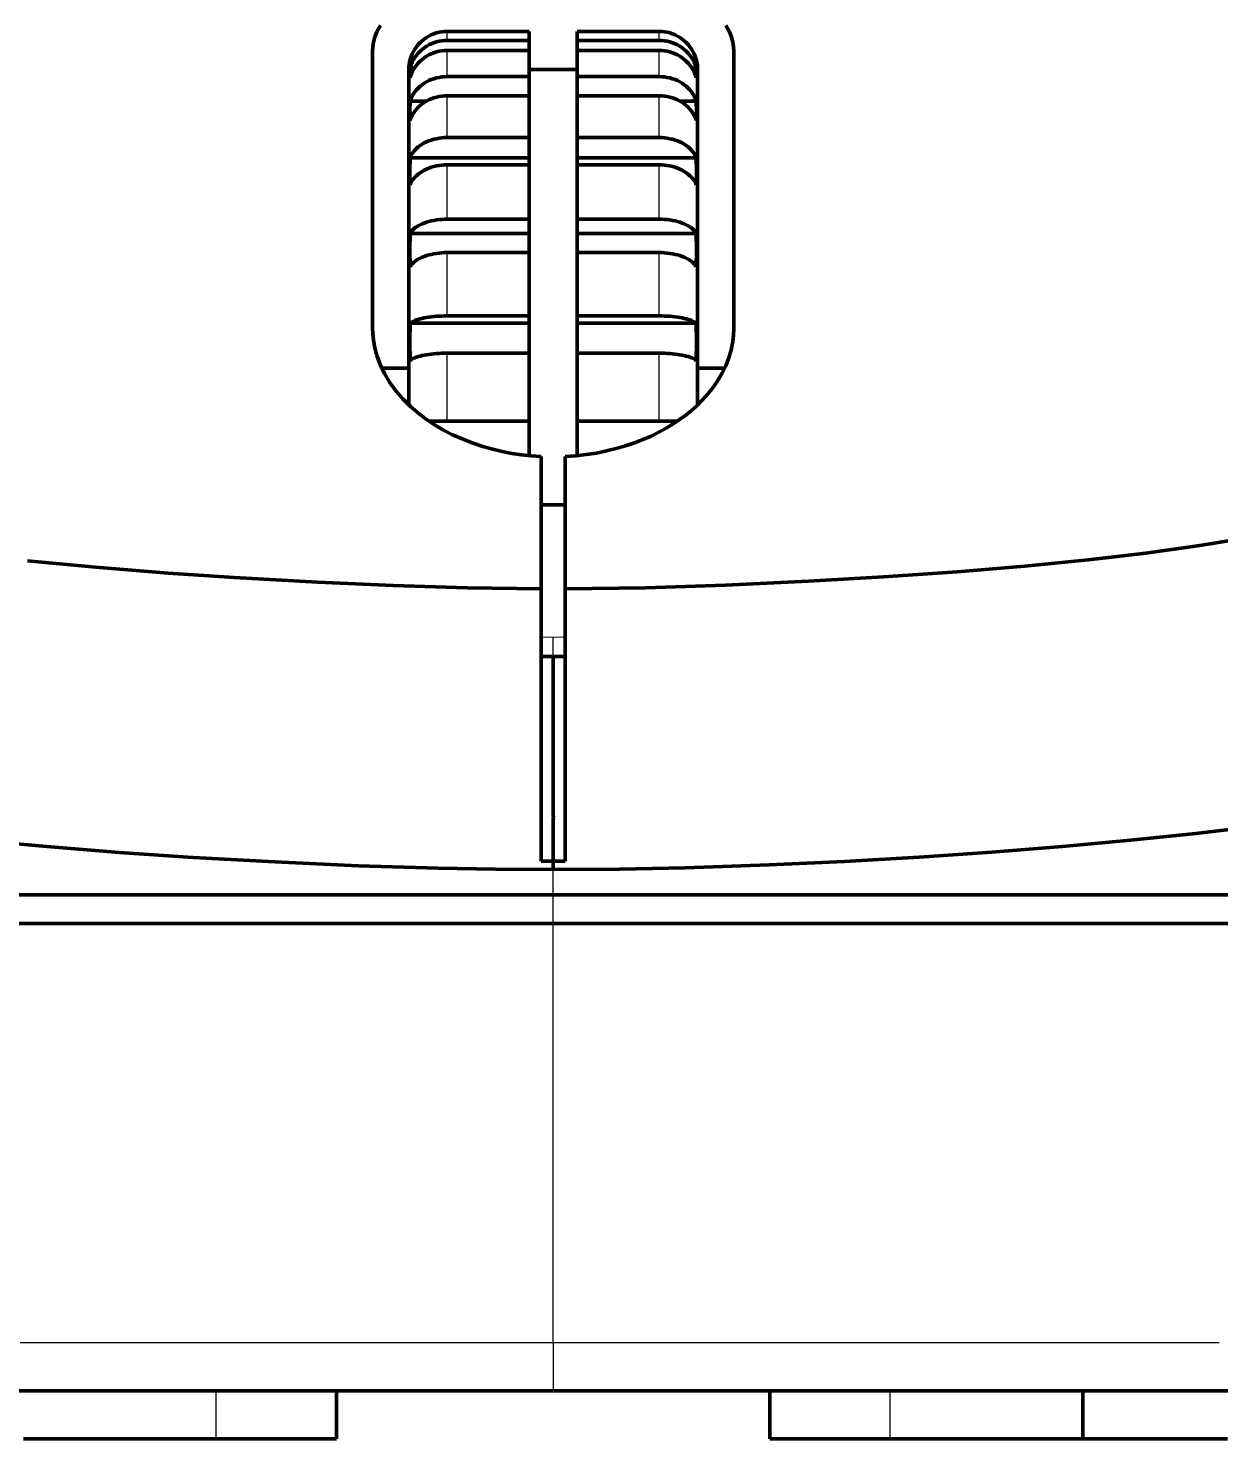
# Model space of a CAD drawing. Header units: millimetres. Extents: x -83 to 206, y -38 to 180.
# Drawn here: x 129.1 to 153.82, y -12.34 to 17.29 of the extents above; entities that cross this region are included whole.
import ezdxf

# ---------------------------------------------------------------- set-up
doc = ezdxf.new("R2010")
doc.units = ezdxf.units.MM
for name, color, linetype, lineweight in [('DIMENSIONS', 1, 'Continuous', 18), ('TANGENT', 8, 'Continuous', 18), ('VISIBLE', 7, 'Continuous', 50)]:
    doc.layers.add(name, color=color, linetype=linetype, lineweight=lineweight)
doc.styles.add('OpenSansCondensed-Light', font='OpenSansCondensed-Light.ttf')
doc.dimstyles.new('EZDXF', dxfattribs={"dimtxt": 3, "dimasz": 2.5, "dimexe": 0.375, "dimexo": 0.125, "dimgap": 0.1, "dimtad": 1, "dimdec": 1, "dimzin": 12, "dimdsep": 46, "dimtxsty": 'OpenSansCondensed-Light', "dimblk": 'ARCHTICK', "dimcen": 2.5, "dimazin": 3, "dimtfac": 0.5, "dimtmove": 2, "dimatfit": 3})

# ---------------------------------------------------------------- blocks, each defined once
blk = doc.blocks.new('_ARCHTICK')
at = {"color": 0, "linetype": 'BYBLOCK', "const_width": 0.15}
blk.add_lwpolyline([(-0.5, -0.5), (0.5, 0.5)], dxfattribs=at)

msp = doc.modelspace()

# ---------------------------------------------------------------- linework, layer by layer
at = {"layer": 'TANGENT'}
for points in [[(137.8, 17.189), (137.8, 17.225)], [(137.8, 17.127), (137.8, 17.189)], [(142.2, 17.189), (142.2, 17.225)], [(142.2, 17.127), (142.2, 17.189)], [(137.8, 17.039), (137.8, 17.127)], [(142.2, 17.039), (142.2, 17.127)], [(137.8, 16.675), (137.8, 16.832)], [(137.8, 16.493), (137.8, 16.675)], [(142.2, 16.675), (142.2, 16.832)], [(142.2, 16.493), (142.2, 16.675)], [(137.8, 16.287), (137.8, 16.493)], [(142.2, 16.287), (142.2, 16.493)], [(137.8, 15.62), (137.8, 15.887)], [(142.2, 15.62), (142.2, 15.887)], [(137.8, 15.331), (137.8, 15.62)], [(142.2, 15.331), (142.2, 15.62)], [(137.8, 15.021), (137.8, 15.331)], [(142.2, 15.021), (142.2, 15.331)], [(137.8, 14.095), (137.8, 14.455)], [(142.2, 14.095), (142.2, 14.455)], [(137.8, 13.718), (137.8, 14.095)], [(142.2, 13.718), (142.2, 14.095)], [(137.8, 13.326), (137.8, 13.718)], [(142.2, 13.326), (142.2, 13.718)], [(137.8, 12.205), (137.8, 12.633)], [(142.2, 12.205), (142.2, 12.633)], [(137.8, 11.767), (137.8, 12.205)], [(142.2, 11.767), (142.2, 12.205)], [(137.8, 11.318), (137.8, 11.767)], [(142.2, 11.318), (142.2, 11.767)], [(137.8, 10.079), (137.8, 10.546)], [(142.2, 10.079), (142.2, 10.546)], [(137.8, 9.608), (137.8, 10.079)], [(142.2, 9.608), (142.2, 10.079)], [(137.8, 9.134), (137.8, 9.608)], [(142.2, 9.134), (142.2, 9.608)], [(139.75, 4.652), (139.998, 4.651)], [(139.998, 4.651), (140.25, 4.652)], [(139.998, 4.545), (139.998, 4.651)], [(139.998, 4.434), (139.998, 4.545)], [(139.998, 4.247), (139.998, 4.434)], [(140, -0.7), (140, -0.177)], [(140, -1.3), (140, -0.7)], [(140, -10), (140, -1.3)], [(128.932, -10), (130.522, -10)], [(130.522, -10), (132.18, -10)], [(132.18, -10), (133.893, -10)], [(133.893, -10), (135.652, -10)], [(135.652, -10), (137.444, -10)], [(137.444, -10), (138.721, -10)], [(138.721, -10), (140, -10)], [(140, -10), (140, -10.072)], [(140, -10), (141.655, -10)], [(140, -10.072), (140, -10.145)], [(141.655, -10), (143.307, -10)], [(143.307, -10), (144.922, -10)], [(144.922, -10), (146.517, -10)], [(146.517, -10), (148.081, -10)], [(148.081, -10), (149.603, -10)], [(149.603, -10), (151.075, -10)], [(151.075, -10), (152.486, -10)], [(152.486, -10), (153.828, -10)], [(140, -10.145), (140, -10.212)], [(140, -10.212), (140, -10.272)], [(140, -10.272), (140, -10.333)], [(140, -10.333), (140, -10.392)], [(140, -10.392), (140, -10.451)], [(140, -10.451), (140, -10.509)], [(140, -10.509), (140, -10.565)], [(140, -10.565), (140, -10.619)], [(140, -10.619), (140, -10.67)], [(140, -10.67), (140, -10.718)], [(140, -10.718), (140, -10.763)], [(140, -10.763), (140, -10.805)], [(140, -10.805), (140, -10.842)], [(140, -10.842), (140, -10.876)], [(140, -10.876), (140, -10.906)], [(140, -10.906), (140, -10.931)], [(140, -10.931), (140, -10.953)], [(140, -10.953), (140, -10.97)], [(133, -12), (133, -11)], [(140, -10.97), (140, -10.983)], [(140, -10.983), (140, -10.992)], [(140, -10.992), (140, -10.998)], [(140, -10.998), (140, -10.999)], [(140, -10.999), (140, -11)], [(147, -12), (147, -11)]]:
    msp.add_lwpolyline(points, dxfattribs=at)
at = {"layer": 'VISIBLE'}
for points in [[(136.29, 17.092), (136.34, 17.22)], [(136.34, 17.22), (136.411, 17.346)], [(137.576, 17.193), (137.522, 17.175)], [(137.631, 17.207), (137.576, 17.193)], [(137.687, 17.217), (137.631, 17.207)], [(137.743, 17.223), (137.687, 17.217)], [(137.8, 17.225), (137.743, 17.223)], [(137.8, 17.225), (139.5, 17.225)], [(139.5, 17.225), (139.5, 17.189)], [(139.5, 17.189), (139.5, 17.039)], [(139.5, 17.189), (139.5, 17.127)], [(140.5, 17.225), (142.2, 17.225)], [(140.5, 17.225), (140.5, 17.189)], [(140.5, 17.189), (140.5, 17.039)], [(140.5, 17.189), (140.5, 17.127)], [(142.2, 17.225), (142.257, 17.223)], [(142.257, 17.223), (142.313, 17.217)], [(142.313, 17.217), (142.369, 17.207)], [(142.369, 17.207), (142.424, 17.193)], [(142.424, 17.193), (142.478, 17.175)], [(143.66, 17.22), (143.588, 17.346)], [(143.71, 17.092), (143.66, 17.22)], [(136.25, 16.831), (136.26, 16.962)], [(136.26, 16.962), (136.29, 17.092)], [(137.161, 16.906), (137.129, 16.86)], [(137.197, 16.951), (137.161, 16.906)], [(137.236, 16.992), (137.197, 16.951)], [(137.278, 17.031), (137.236, 16.992)], [(137.322, 17.066), (137.278, 17.031)], [(137.369, 17.099), (137.322, 17.066)], [(137.369, 16.917), (137.322, 16.886)], [(137.418, 17.128), (137.369, 17.099)], [(137.418, 16.945), (137.369, 16.917)], [(137.469, 17.153), (137.418, 17.128)], [(137.469, 16.97), (137.418, 16.945)], [(137.522, 17.175), (137.469, 17.153)], [(137.522, 16.991), (137.469, 16.97)], [(137.576, 17.008), (137.522, 16.991)], [(137.631, 17.022), (137.576, 17.008)], [(137.687, 17.031), (137.631, 17.022)], [(137.743, 17.037), (137.687, 17.031)], [(137.8, 17.039), (137.743, 17.037)], [(137.8, 17.039), (139.5, 17.039)], [(139.5, 17.127), (139.5, 17.039)], [(139.5, 17.039), (139.5, 16.493)], [(140.5, 17.127), (140.5, 17.039)], [(140.5, 17.039), (142.2, 17.039)], [(140.5, 17.039), (140.5, 16.493)], [(142.2, 17.039), (142.257, 17.037)], [(142.257, 17.037), (142.313, 17.031)], [(142.313, 17.031), (142.369, 17.022)], [(142.369, 17.022), (142.424, 17.008)], [(142.424, 17.008), (142.478, 16.991)], [(142.478, 17.175), (142.531, 17.153)], [(142.478, 16.991), (142.531, 16.97)], [(142.531, 17.153), (142.582, 17.128)], [(142.531, 16.97), (142.582, 16.945)], [(142.582, 17.128), (142.631, 17.099)], [(142.582, 16.945), (142.631, 16.917)], [(142.631, 17.099), (142.678, 17.066)], [(142.631, 16.917), (142.678, 16.886)], [(142.678, 17.066), (142.722, 17.031)], [(142.722, 17.031), (142.764, 16.992)], [(142.764, 16.992), (142.803, 16.951)], [(142.803, 16.951), (142.839, 16.906)], [(142.839, 16.906), (142.871, 16.86)], [(143.74, 16.962), (143.71, 17.092)], [(143.75, 16.831), (143.74, 16.962)], [(136.25, 16.831), (136.25, 15.266)], [(137.025, 16.634), (137.014, 16.585)], [(137.028, 16.634), (137.025, 16.634)], [(137.039, 16.671), (137.028, 16.634)], [(137.052, 16.708), (137.039, 16.671)], [(137.074, 16.76), (137.052, 16.708)], [(137.1, 16.811), (137.074, 16.76)], [(137.1, 16.639), (137.074, 16.59)], [(137.129, 16.86), (137.1, 16.811)], [(137.129, 16.687), (137.1, 16.639)], [(137.161, 16.732), (137.129, 16.687)], [(137.197, 16.774), (137.161, 16.732)], [(137.236, 16.814), (137.197, 16.774)], [(137.236, 16.607), (137.197, 16.567)], [(137.278, 16.852), (137.236, 16.814)], [(137.278, 16.645), (137.236, 16.607)], [(137.322, 16.886), (137.278, 16.852)], [(137.322, 16.679), (137.278, 16.645)], [(137.369, 16.71), (137.322, 16.679)], [(137.418, 16.738), (137.369, 16.71)], [(137.469, 16.763), (137.418, 16.738)], [(137.522, 16.784), (137.469, 16.763)], [(137.576, 16.801), (137.522, 16.784)], [(137.631, 16.815), (137.576, 16.801)], [(137.687, 16.824), (137.631, 16.815)], [(137.743, 16.83), (137.687, 16.824)], [(137.8, 16.832), (137.743, 16.83)], [(137.8, 16.832), (139.5, 16.832)], [(139.5, 16.832), (139.5, 16.675)], [(139.5, 16.675), (139.5, 16.493)], [(140.5, 16.832), (142.2, 16.832)], [(140.5, 16.832), (140.5, 16.675)], [(140.5, 16.675), (140.5, 16.493)], [(142.2, 16.832), (142.257, 16.83)], [(142.257, 16.83), (142.313, 16.824)], [(142.313, 16.824), (142.369, 16.815)], [(142.369, 16.815), (142.424, 16.801)], [(142.424, 16.801), (142.478, 16.784)], [(142.478, 16.784), (142.531, 16.763)], [(142.531, 16.763), (142.582, 16.738)], [(142.582, 16.738), (142.631, 16.71)], [(142.631, 16.71), (142.678, 16.679)], [(142.678, 16.886), (142.722, 16.852)], [(142.678, 16.679), (142.722, 16.645)], [(142.722, 16.852), (142.764, 16.814)], [(142.722, 16.645), (142.764, 16.607)], [(142.764, 16.814), (142.803, 16.774)], [(142.764, 16.607), (142.803, 16.567)], [(142.803, 16.774), (142.839, 16.732)], [(142.839, 16.732), (142.871, 16.687)], [(142.871, 16.86), (142.9, 16.811)], [(142.871, 16.687), (142.9, 16.639)], [(142.9, 16.811), (142.926, 16.76)], [(142.9, 16.639), (142.926, 16.59)], [(142.926, 16.76), (142.948, 16.708)], [(142.948, 16.708), (142.961, 16.671)], [(142.961, 16.671), (142.972, 16.634)], [(142.972, 16.634), (142.975, 16.634)], [(142.975, 16.634), (142.986, 16.585)], [(143.75, 16.831), (143.75, 15.266)], [(137.002, 16.485), (137, 16.434)], [(137, 16.413), (137, 16.434)], [(137, 16.348), (137, 16.413)], [(137, 16.241), (137, 16.348)], [(137.006, 16.535), (137.002, 16.485)], [(137.014, 16.585), (137.006, 16.535)], [(137.025, 16.365), (137.028, 16.469)], [(137.028, 16.262), (137.025, 16.365)], [(137.039, 16.504), (137.028, 16.469)], [(137.028, 16.469), (137.122, 16.469)], [(137.039, 16.297), (137.028, 16.262)], [(137.052, 16.54), (137.039, 16.504)], [(137.052, 16.333), (137.039, 16.297)], [(137.074, 16.59), (137.052, 16.54)], [(137.074, 16.383), (137.052, 16.333)], [(137.1, 16.432), (137.074, 16.383)], [(137.129, 16.479), (137.1, 16.432)], [(137.161, 16.525), (137.129, 16.479)], [(137.197, 16.567), (137.161, 16.525)], [(139.5, 16.493), (139.5, 16.287)], [(140.5, 16.434), (139.5, 16.434)], [(140.5, 16.493), (140.5, 16.287)], [(142.803, 16.567), (142.839, 16.525)], [(142.839, 16.525), (142.871, 16.479)], [(142.871, 16.479), (142.9, 16.432)], [(142.878, 16.469), (142.972, 16.469)], [(142.9, 16.432), (142.926, 16.383)], [(142.926, 16.59), (142.948, 16.54)], [(142.926, 16.383), (142.948, 16.333)], [(142.948, 16.54), (142.961, 16.504)], [(142.948, 16.333), (142.961, 16.297)], [(142.961, 16.504), (142.972, 16.469)], [(142.961, 16.297), (142.972, 16.262)], [(142.975, 16.365), (142.972, 16.469)], [(142.972, 16.262), (142.975, 16.365)], [(142.986, 16.585), (142.994, 16.535)], [(142.994, 16.535), (142.998, 16.485)], [(142.998, 16.485), (143, 16.434)], [(143, 16.413), (143, 16.434)], [(143, 16.348), (143, 16.413)], [(143, 16.241), (143, 16.348)], [(137, 16.092), (137, 16.241)], [(137, 15.902), (137, 16.092)], [(137.161, 16.012), (137.129, 15.971)], [(137.197, 16.05), (137.161, 16.012)], [(137.236, 16.086), (137.197, 16.05)], [(137.278, 16.119), (137.236, 16.086)], [(137.322, 16.15), (137.278, 16.119)], [(137.369, 16.178), (137.322, 16.15)], [(137.418, 16.203), (137.369, 16.178)], [(137.469, 16.225), (137.418, 16.203)], [(137.522, 16.244), (137.469, 16.225)], [(137.576, 16.26), (137.522, 16.244)], [(137.631, 16.272), (137.576, 16.26)], [(137.687, 16.28), (137.631, 16.272)], [(137.743, 16.286), (137.687, 16.28)], [(137.8, 16.287), (137.743, 16.286)], [(137.8, 16.287), (139.5, 16.287)], [(139.5, 16.287), (139.5, 15.887)], [(140.5, 16.287), (142.2, 16.287)], [(140.5, 16.287), (140.5, 15.887)], [(142.2, 16.287), (142.257, 16.286)], [(142.257, 16.286), (142.313, 16.28)], [(142.313, 16.28), (142.369, 16.272)], [(142.369, 16.272), (142.424, 16.26)], [(142.424, 16.26), (142.478, 16.244)], [(142.478, 16.244), (142.531, 16.225)], [(142.531, 16.225), (142.582, 16.203)], [(142.582, 16.203), (142.631, 16.178)], [(142.631, 16.178), (142.678, 16.15)], [(142.678, 16.15), (142.722, 16.119)], [(142.722, 16.119), (142.764, 16.086)], [(142.764, 16.086), (142.803, 16.05)], [(142.803, 16.05), (142.839, 16.012)], [(142.839, 16.012), (142.871, 15.971)], [(143, 16.092), (143, 16.241)], [(143, 15.902), (143, 16.092)], [(137, 15.672), (137, 15.902)], [(137.025, 15.576), (137.028, 15.776)], [(137.039, 15.808), (137.028, 15.776)], [(137.028, 15.776), (137.365, 15.776)], [(137.052, 15.84), (137.039, 15.808)], [(137.074, 15.885), (137.052, 15.84)], [(137.1, 15.929), (137.074, 15.885)], [(137.129, 15.971), (137.1, 15.929)], [(137.278, 15.719), (137.236, 15.686)], [(137.322, 15.75), (137.278, 15.719)], [(137.369, 15.778), (137.322, 15.75)], [(137.418, 15.803), (137.369, 15.778)], [(137.469, 15.825), (137.418, 15.803)], [(137.522, 15.844), (137.469, 15.825)], [(137.576, 15.86), (137.522, 15.844)], [(137.631, 15.872), (137.576, 15.86)], [(137.687, 15.88), (137.631, 15.872)], [(137.743, 15.886), (137.687, 15.88)], [(137.8, 15.887), (137.743, 15.886)], [(137.8, 15.887), (139.5, 15.887)], [(139.5, 15.887), (139.5, 15.62)], [(140.5, 15.887), (142.2, 15.887)], [(140.5, 15.887), (140.5, 15.62)], [(142.2, 15.887), (142.257, 15.886)], [(142.257, 15.886), (142.313, 15.88)], [(142.313, 15.88), (142.369, 15.872)], [(142.369, 15.872), (142.424, 15.86)], [(142.424, 15.86), (142.478, 15.844)], [(142.478, 15.844), (142.531, 15.825)], [(142.531, 15.825), (142.582, 15.803)], [(142.582, 15.803), (142.631, 15.778)], [(142.631, 15.778), (142.678, 15.75)], [(142.635, 15.776), (142.972, 15.776)], [(142.678, 15.75), (142.722, 15.719)], [(142.722, 15.719), (142.764, 15.686)], [(142.871, 15.971), (142.9, 15.929)], [(142.9, 15.929), (142.926, 15.885)], [(142.926, 15.885), (142.948, 15.84)], [(142.948, 15.84), (142.961, 15.808)], [(142.961, 15.808), (142.972, 15.776)], [(142.975, 15.576), (142.972, 15.776)], [(143, 15.672), (143, 15.902)], [(137, 15.403), (137, 15.672)], [(137.028, 15.376), (137.025, 15.576)], [(137.039, 15.408), (137.028, 15.376)], [(137.052, 15.44), (137.039, 15.408)], [(137.074, 15.485), (137.052, 15.44)], [(137.1, 15.529), (137.074, 15.485)], [(137.129, 15.571), (137.1, 15.529)], [(137.161, 15.612), (137.129, 15.571)], [(137.197, 15.65), (137.161, 15.612)], [(137.236, 15.686), (137.197, 15.65)], [(139.5, 15.62), (139.5, 15.331)], [(140.5, 15.62), (140.5, 15.331)], [(142.764, 15.686), (142.803, 15.65)], [(142.803, 15.65), (142.839, 15.612)], [(142.839, 15.612), (142.871, 15.571)], [(142.871, 15.571), (142.9, 15.529)], [(142.9, 15.529), (142.926, 15.485)], [(142.926, 15.485), (142.948, 15.44)], [(142.948, 15.44), (142.961, 15.408)], [(142.961, 15.408), (142.972, 15.376)], [(142.972, 15.376), (142.975, 15.576)], [(143, 15.403), (143, 15.672)], [(136.25, 15.266), (136.25, 14.327)], [(136.25, 11.055), (136.25, 15.266)], [(137, 15.096), (137, 15.403)], [(139.5, 15.331), (139.5, 15.021)], [(140.5, 15.331), (140.5, 15.021)], [(143, 15.096), (143, 15.403)], [(143.75, 15.266), (143.75, 14.327)], [(143.75, 11.055), (143.75, 15.266)], [(137, 14.754), (137, 15.096)], [(137.197, 14.827), (137.161, 14.796)], [(137.236, 14.856), (137.197, 14.827)], [(137.278, 14.884), (137.236, 14.856)], [(137.322, 14.909), (137.278, 14.884)], [(137.369, 14.932), (137.322, 14.909)], [(137.418, 14.952), (137.369, 14.932)], [(137.469, 14.97), (137.418, 14.952)], [(137.522, 14.986), (137.469, 14.97)], [(137.576, 14.998), (137.522, 14.986)], [(137.631, 15.008), (137.576, 14.998)], [(137.687, 15.015), (137.631, 15.008)], [(137.743, 15.02), (137.687, 15.015)], [(137.8, 15.021), (137.743, 15.02)], [(137.8, 15.021), (139.5, 15.021)], [(139.5, 15.021), (139.5, 14.603)], [(140.5, 15.021), (142.2, 15.021)], [(140.5, 15.021), (140.5, 14.603)], [(142.2, 15.021), (142.257, 15.02)], [(142.257, 15.02), (142.313, 15.015)], [(142.313, 15.015), (142.369, 15.008)], [(142.369, 15.008), (142.424, 14.998)], [(142.424, 14.998), (142.478, 14.986)], [(142.478, 14.986), (142.531, 14.97)], [(142.531, 14.97), (142.582, 14.952)], [(142.582, 14.952), (142.631, 14.932)], [(142.631, 14.932), (142.678, 14.909)], [(142.678, 14.909), (142.722, 14.884)], [(142.722, 14.884), (142.764, 14.856)], [(142.764, 14.856), (142.803, 14.827)], [(142.803, 14.827), (142.839, 14.796)], [(143, 14.754), (143, 15.096)], [(137, 14.379), (137, 14.754)], [(137.025, 14.321), (137.028, 14.603)], [(137.039, 14.63), (137.028, 14.603)], [(137.028, 14.603), (139.5, 14.603)], [(137.052, 14.655), (137.039, 14.63)], [(137.074, 14.692), (137.052, 14.655)], [(137.1, 14.728), (137.074, 14.692)], [(137.129, 14.763), (137.1, 14.728)], [(137.161, 14.796), (137.129, 14.763)], [(139.5, 14.095), (139.5, 14.603)], [(140.5, 14.603), (142.972, 14.603)], [(140.5, 14.095), (140.5, 14.603)], [(142.839, 14.796), (142.871, 14.763)], [(142.871, 14.763), (142.9, 14.728)], [(142.9, 14.728), (142.926, 14.692)], [(142.926, 14.692), (142.948, 14.655)], [(142.948, 14.655), (142.961, 14.63)], [(142.961, 14.63), (142.972, 14.603)], [(142.975, 14.321), (142.972, 14.603)], [(143, 14.379), (143, 14.754)], [(136.25, 14.327), (136.25, 13.383)], [(137, 13.972), (137, 14.379)], [(137.028, 14.038), (137.025, 14.321)], [(137.161, 14.23), (137.129, 14.197)], [(137.197, 14.261), (137.161, 14.23)], [(137.236, 14.291), (137.197, 14.261)], [(137.278, 14.318), (137.236, 14.291)], [(137.322, 14.343), (137.278, 14.318)], [(137.369, 14.366), (137.322, 14.343)], [(137.418, 14.387), (137.369, 14.366)], [(137.469, 14.405), (137.418, 14.387)], [(137.522, 14.42), (137.469, 14.405)], [(137.576, 14.433), (137.522, 14.42)], [(137.631, 14.442), (137.576, 14.433)], [(137.687, 14.45), (137.631, 14.442)], [(137.743, 14.454), (137.687, 14.45)], [(137.8, 14.455), (137.743, 14.454)], [(137.8, 14.455), (139.5, 14.455)], [(139.5, 14.455), (139.5, 14.095)], [(140.5, 14.455), (142.2, 14.455)], [(140.5, 14.455), (140.5, 14.095)], [(142.2, 14.455), (142.257, 14.454)], [(142.257, 14.454), (142.313, 14.45)], [(142.313, 14.45), (142.369, 14.442)], [(142.369, 14.442), (142.424, 14.433)], [(142.424, 14.433), (142.478, 14.42)], [(142.478, 14.42), (142.531, 14.405)], [(142.531, 14.405), (142.582, 14.387)], [(142.582, 14.387), (142.631, 14.366)], [(142.631, 14.366), (142.678, 14.343)], [(142.678, 14.343), (142.722, 14.318)], [(142.722, 14.318), (142.764, 14.291)], [(142.764, 14.291), (142.803, 14.261)], [(142.803, 14.261), (142.839, 14.23)], [(142.839, 14.23), (142.871, 14.197)], [(142.972, 14.038), (142.975, 14.321)], [(143, 13.972), (143, 14.379)], [(143.75, 14.327), (143.75, 13.383)], [(137, 13.535), (137, 13.972)], [(137.039, 14.064), (137.028, 14.038)], [(137.052, 14.09), (137.039, 14.064)], [(137.074, 14.127), (137.052, 14.09)], [(137.1, 14.163), (137.074, 14.127)], [(137.129, 14.197), (137.1, 14.163)], [(139.5, 14.095), (139.5, 13.718)], [(140.5, 14.095), (140.5, 13.718)], [(142.871, 14.197), (142.9, 14.163)], [(142.9, 14.163), (142.926, 14.127)], [(142.926, 14.127), (142.948, 14.09)], [(142.948, 14.09), (142.961, 14.064)], [(142.961, 14.064), (142.972, 14.038)], [(143, 13.535), (143, 13.972)], [(139.5, 13.718), (139.5, 13.326)], [(140.5, 13.718), (140.5, 13.326)], [(136.25, 13.383), (136.25, 12.764)], [(137, 13.072), (137, 13.535)], [(143, 13.072), (143, 13.535)], [(143.75, 13.383), (143.75, 12.764)], [(137, 12.584), (137, 13.072)], [(137.039, 13.049), (137.028, 13.031)], [(137.052, 13.067), (137.039, 13.049)], [(137.074, 13.094), (137.052, 13.067)], [(137.1, 13.119), (137.074, 13.094)], [(137.129, 13.144), (137.1, 13.119)], [(137.161, 13.167), (137.129, 13.144)], [(137.197, 13.189), (137.161, 13.167)], [(137.236, 13.21), (137.197, 13.189)], [(137.278, 13.229), (137.236, 13.21)], [(137.322, 13.247), (137.278, 13.229)], [(137.369, 13.263), (137.322, 13.247)], [(137.418, 13.277), (137.369, 13.263)], [(137.469, 13.29), (137.418, 13.277)], [(137.522, 13.301), (137.469, 13.29)], [(137.576, 13.31), (137.522, 13.301)], [(137.631, 13.317), (137.576, 13.31)], [(137.687, 13.322), (137.631, 13.317)], [(137.743, 13.325), (137.687, 13.322)], [(137.8, 13.326), (137.743, 13.325)], [(137.8, 13.326), (139.5, 13.326)], [(139.5, 13.326), (139.5, 13.031)], [(140.5, 13.326), (142.2, 13.326)], [(140.5, 13.326), (140.5, 13.031)], [(142.2, 13.326), (142.257, 13.325)], [(142.257, 13.325), (142.313, 13.322)], [(142.313, 13.322), (142.369, 13.317)], [(142.369, 13.317), (142.424, 13.31)], [(142.424, 13.31), (142.478, 13.301)], [(142.478, 13.301), (142.531, 13.29)], [(142.531, 13.29), (142.582, 13.277)], [(142.582, 13.277), (142.631, 13.263)], [(142.631, 13.263), (142.678, 13.247)], [(142.678, 13.247), (142.722, 13.229)], [(142.722, 13.229), (142.764, 13.21)], [(142.764, 13.21), (142.803, 13.189)], [(142.803, 13.189), (142.839, 13.167)], [(142.839, 13.167), (142.871, 13.144)], [(142.871, 13.144), (142.9, 13.119)], [(142.9, 13.119), (142.926, 13.094)], [(142.926, 13.094), (142.948, 13.067)], [(142.948, 13.067), (142.961, 13.049)], [(142.961, 13.049), (142.972, 13.031)], [(143, 12.584), (143, 13.072)], [(136.25, 12.764), (136.25, 12.089)], [(137.025, 12.684), (137.028, 13.031)], [(137.028, 13.031), (139.5, 13.031)], [(139.5, 12.633), (139.5, 13.031)], [(140.5, 13.031), (142.972, 13.031)], [(140.5, 12.633), (140.5, 13.031)], [(142.975, 12.684), (142.972, 13.031)], [(143.75, 12.764), (143.75, 12.089)], [(137, 12.075), (137, 12.584)], [(137.028, 12.338), (137.025, 12.684)], [(137.129, 12.451), (137.1, 12.426)], [(137.161, 12.474), (137.129, 12.451)], [(137.197, 12.496), (137.161, 12.474)], [(137.236, 12.517), (137.197, 12.496)], [(137.278, 12.536), (137.236, 12.517)], [(137.322, 12.554), (137.278, 12.536)], [(137.369, 12.57), (137.322, 12.554)], [(137.418, 12.585), (137.369, 12.57)], [(137.469, 12.597), (137.418, 12.585)], [(137.522, 12.608), (137.469, 12.597)], [(137.576, 12.617), (137.522, 12.608)], [(137.631, 12.624), (137.576, 12.617)], [(137.687, 12.629), (137.631, 12.624)], [(137.743, 12.632), (137.687, 12.629)], [(137.8, 12.633), (137.743, 12.632)], [(137.8, 12.633), (139.5, 12.633)], [(139.5, 12.633), (139.5, 12.205)], [(140.5, 12.633), (142.2, 12.633)], [(140.5, 12.633), (140.5, 12.205)], [(142.2, 12.633), (142.257, 12.632)], [(142.257, 12.632), (142.313, 12.629)], [(142.313, 12.629), (142.369, 12.624)], [(142.369, 12.624), (142.424, 12.617)], [(142.424, 12.617), (142.478, 12.608)], [(142.478, 12.608), (142.531, 12.597)], [(142.531, 12.597), (142.582, 12.585)], [(142.582, 12.585), (142.631, 12.57)], [(142.631, 12.57), (142.678, 12.554)], [(142.678, 12.554), (142.722, 12.536)], [(142.722, 12.536), (142.764, 12.517)], [(142.764, 12.517), (142.803, 12.496)], [(142.803, 12.496), (142.839, 12.474)], [(142.839, 12.474), (142.871, 12.451)], [(142.871, 12.451), (142.9, 12.426)], [(142.972, 12.338), (142.975, 12.684)], [(143, 12.075), (143, 12.584)], [(137.039, 12.356), (137.028, 12.338)], [(137.052, 12.375), (137.039, 12.356)], [(137.074, 12.401), (137.052, 12.375)], [(137.1, 12.426), (137.074, 12.401)], [(139.5, 12.205), (139.5, 11.767)], [(140.5, 12.205), (140.5, 11.767)], [(142.9, 12.426), (142.926, 12.401)], [(142.926, 12.401), (142.948, 12.375)], [(142.948, 12.375), (142.961, 12.356)], [(142.961, 12.356), (142.972, 12.338)], [(136.25, 12.089), (136.25, 11.583)], [(137, 11.548), (137, 12.075)], [(143, 11.548), (143, 12.075)], [(143.75, 12.089), (143.75, 11.583)], [(136.25, 11.583), (136.25, 11.055)], [(139.5, 11.767), (139.5, 11.318)], [(140.5, 11.767), (140.5, 11.318)], [(143.75, 11.583), (143.75, 11.055)], [(137, 11.004), (137, 11.548)], [(137.278, 11.268), (137.236, 11.258)], [(137.322, 11.277), (137.278, 11.268)], [(137.369, 11.286), (137.322, 11.277)], [(137.418, 11.293), (137.369, 11.286)], [(137.469, 11.3), (137.418, 11.293)], [(137.522, 11.305), (137.469, 11.3)], [(137.576, 11.31), (137.522, 11.305)], [(137.631, 11.314), (137.576, 11.31)], [(137.687, 11.316), (137.631, 11.314)], [(137.743, 11.318), (137.687, 11.316)], [(137.8, 11.318), (137.743, 11.318)], [(137.8, 11.318), (139.5, 11.318)], [(139.5, 11.318), (139.5, 11.165)], [(139.5, 11.165), (139.5, 11.318)], [(140.5, 11.318), (142.2, 11.318)], [(140.5, 11.165), (140.5, 11.318)], [(140.5, 11.318), (140.5, 11.165)], [(142.2, 11.318), (142.257, 11.318)], [(142.257, 11.318), (142.313, 11.316)], [(142.313, 11.316), (142.369, 11.314)], [(142.369, 11.314), (142.424, 11.31)], [(142.424, 11.31), (142.478, 11.305)], [(142.478, 11.305), (142.531, 11.3)], [(142.531, 11.3), (142.582, 11.293)], [(142.582, 11.293), (142.631, 11.286)], [(142.631, 11.286), (142.678, 11.277)], [(142.678, 11.277), (142.722, 11.268)], [(142.722, 11.268), (142.764, 11.258)], [(143, 11.004), (143, 11.548)], [(136.25, 11.055), (136.26, 10.869)], [(137, 10.448), (137, 11.004)], [(137.028, 11.165), (137.025, 10.779)], [(137.039, 11.175), (137.028, 11.165)], [(137.028, 11.165), (139.5, 11.165)], [(137.052, 11.184), (137.039, 11.175)], [(137.074, 11.198), (137.052, 11.184)], [(137.1, 11.211), (137.074, 11.198)], [(137.129, 11.224), (137.1, 11.211)], [(137.161, 11.236), (137.129, 11.224)], [(137.197, 11.247), (137.161, 11.236)], [(137.236, 11.258), (137.197, 11.247)], [(139.5, 10.546), (139.5, 11.165)], [(140.5, 11.165), (142.972, 11.165)], [(140.5, 10.546), (140.5, 11.165)], [(142.764, 11.258), (142.803, 11.247)], [(142.803, 11.247), (142.839, 11.236)], [(142.839, 11.236), (142.871, 11.224)], [(142.871, 11.224), (142.9, 11.211)], [(142.9, 11.211), (142.926, 11.198)], [(142.926, 11.198), (142.948, 11.184)], [(142.948, 11.184), (142.961, 11.175)], [(142.961, 11.175), (142.972, 11.165)], [(142.972, 11.165), (142.975, 10.779)], [(143, 10.448), (143, 11.004)], [(143.745, 10.92), (143.75, 11.055)], [(136.26, 10.869), (136.289, 10.682)], [(136.289, 10.682), (136.339, 10.496)], [(137.025, 10.779), (137.028, 10.393)], [(142.975, 10.779), (142.972, 10.393)], [(143.696, 10.617), (143.729, 10.784)], [(143.729, 10.784), (143.745, 10.92)], [(136.339, 10.496), (136.407, 10.31)], [(137, 9.882), (137, 10.448)], [(137.039, 10.402), (137.028, 10.393)], [(137.052, 10.412), (137.039, 10.402)], [(137.074, 10.425), (137.052, 10.412)], [(137.1, 10.438), (137.074, 10.425)], [(137.129, 10.451), (137.1, 10.438)], [(137.161, 10.463), (137.129, 10.451)], [(137.197, 10.475), (137.161, 10.463)], [(137.236, 10.485), (137.197, 10.475)], [(137.278, 10.495), (137.236, 10.485)], [(137.322, 10.505), (137.278, 10.495)], [(137.369, 10.513), (137.322, 10.505)], [(137.418, 10.52), (137.369, 10.513)], [(137.469, 10.527), (137.418, 10.52)], [(137.522, 10.533), (137.469, 10.527)], [(137.576, 10.537), (137.522, 10.533)], [(137.631, 10.541), (137.576, 10.537)], [(137.687, 10.543), (137.631, 10.541)], [(137.743, 10.545), (137.687, 10.543)], [(137.8, 10.546), (137.743, 10.545)], [(137.8, 10.546), (139.5, 10.546)], [(139.5, 10.546), (139.5, 10.079)], [(140.5, 10.546), (142.2, 10.546)], [(140.5, 10.546), (140.5, 10.079)], [(142.2, 10.546), (142.257, 10.545)], [(142.257, 10.545), (142.313, 10.543)], [(142.313, 10.543), (142.369, 10.541)], [(142.369, 10.541), (142.424, 10.537)], [(142.424, 10.537), (142.478, 10.533)], [(142.478, 10.533), (142.531, 10.527)], [(142.531, 10.527), (142.582, 10.52)], [(142.582, 10.52), (142.631, 10.513)], [(142.631, 10.513), (142.678, 10.505)], [(142.678, 10.505), (142.722, 10.495)], [(142.722, 10.495), (142.764, 10.485)], [(142.764, 10.485), (142.803, 10.475)], [(142.803, 10.475), (142.839, 10.463)], [(142.839, 10.463), (142.871, 10.451)], [(142.871, 10.451), (142.9, 10.438)], [(142.9, 10.438), (142.926, 10.425)], [(142.926, 10.425), (142.948, 10.412)], [(142.948, 10.412), (142.961, 10.402)], [(142.961, 10.402), (142.972, 10.393)], [(143, 9.882), (143, 10.448)], [(143.582, 10.285), (143.647, 10.451)], [(143.647, 10.451), (143.696, 10.617)], [(136.407, 10.31), (136.496, 10.126)], [(136.444, 10.234), (137, 10.234)], [(136.496, 10.126), (136.604, 9.945)], [(139.5, 10.079), (139.5, 9.608)], [(140.5, 10.079), (140.5, 9.608)], [(143, 10.234), (143.557, 10.234)], [(143.405, 9.958), (143.501, 10.121)], [(143.501, 10.121), (143.582, 10.285)], [(136.604, 9.945), (136.733, 9.766)], [(137, 9.476), (137, 9.882)], [(143, 9.474), (143, 9.882)], [(143.177, 9.658), (143.292, 9.798)], [(143.292, 9.798), (143.405, 9.958)], [(136.733, 9.766), (136.878, 9.597)], [(136.878, 9.597), (137.039, 9.437)], [(139.5, 9.608), (139.5, 9.134)], [(140.5, 9.608), (140.5, 9.134)], [(142.98, 9.454), (143.082, 9.555)], [(143.082, 9.555), (143.177, 9.658)], [(137.039, 9.437), (137.219, 9.283)], [(137.219, 9.283), (137.389, 9.156)], [(142.624, 9.165), (142.751, 9.259)], [(142.751, 9.259), (142.869, 9.355)], [(142.869, 9.355), (142.98, 9.454)], [(137.389, 9.156), (137.551, 9.05)], [(137.422, 9.134), (137.8, 9.134)], [(137.469, 9.134), (137.422, 9.134)], [(137.522, 9.134), (137.469, 9.134)], [(137.576, 9.134), (137.522, 9.134)], [(137.551, 9.05), (137.724, 8.948)], [(137.631, 9.134), (137.576, 9.134)], [(137.687, 9.134), (137.631, 9.134)], [(137.743, 9.134), (137.687, 9.134)], [(137.724, 8.948), (137.91, 8.852)], [(137.8, 9.134), (137.743, 9.134)], [(137.8, 9.134), (139.5, 9.134)], [(139.5, 8.418), (139.5, 9.134)], [(140.5, 8.418), (140.5, 9.134)], [(140.5, 9.134), (142.2, 9.134)], [(142.033, 8.825), (142.194, 8.904)], [(142.194, 8.904), (142.346, 8.988)], [(142.2, 9.134), (142.578, 9.134)], [(142.2, 9.134), (142.257, 9.134)], [(142.257, 9.134), (142.313, 9.134)], [(142.313, 9.134), (142.369, 9.134)], [(142.346, 8.988), (142.489, 9.075)], [(142.369, 9.134), (142.424, 9.134)], [(142.424, 9.134), (142.478, 9.134)], [(142.478, 9.134), (142.531, 9.134)], [(142.489, 9.075), (142.624, 9.165)], [(142.531, 9.134), (142.578, 9.134)], [(137.91, 8.852), (138.107, 8.763)], [(138.107, 8.763), (138.316, 8.681)], [(138.316, 8.681), (138.537, 8.608)], [(138.537, 8.608), (138.745, 8.549)], [(141.308, 8.563), (141.501, 8.619)], [(141.501, 8.619), (141.687, 8.682)], [(141.687, 8.682), (141.864, 8.751)], [(141.864, 8.751), (142.033, 8.825)], [(138.745, 8.549), (138.939, 8.504)], [(138.939, 8.504), (139.139, 8.465)], [(139.139, 8.465), (139.343, 8.435)], [(139.343, 8.435), (139.545, 8.413)], [(139.545, 8.413), (139.75, 8.399)], [(139.75, 8.399), (139.75, 6.997)], [(140.25, 8.399), (140.47, 8.414)], [(140.25, 8.399), (140.25, 6.997)], [(140.47, 8.414), (140.688, 8.439)], [(140.688, 8.439), (140.9, 8.472)], [(140.9, 8.472), (141.107, 8.514)], [(141.107, 8.514), (141.308, 8.563)], [(139.917, 7.394), (139.75, 7.399)], [(140.083, 7.394), (139.917, 7.394)], [(140.25, 7.399), (140.083, 7.394)], [(139.75, 6.997), (139.75, 6.282)], [(139.75, 6.997), (139.75, 6.282)], [(140.25, 6.997), (140.25, 6.282)], [(140.25, 6.997), (140.25, 6.282)], [(152.305, 6.395), (153.428, 6.549)], [(153.428, 6.549), (154.445, 6.715)], [(129.086, 6.234), (130.495, 6.099)], [(139.75, 6.282), (139.75, 5.652)], [(140.25, 6.282), (140.25, 5.652)], [(149.792, 6.124), (151.11, 6.255)], [(151.11, 6.255), (152.305, 6.395)], [(130.495, 6.099), (132.005, 5.977)], [(132.005, 5.977), (133.373, 5.885)], [(146.862, 5.899), (148.389, 6.007)], [(148.389, 6.007), (149.792, 6.124)], [(133.373, 5.885), (135.108, 5.787)], [(135.108, 5.787), (136.674, 5.719)], [(136.674, 5.719), (138.216, 5.672)], [(138.216, 5.672), (139.75, 5.652)], [(139.75, 5.652), (139.75, 5.363)], [(139.75, 5.652), (139.75, 5.363)], [(140.25, 5.652), (141.914, 5.675)], [(140.25, 5.652), (140.25, 5.363)], [(140.25, 5.652), (140.25, 5.363)], [(141.914, 5.675), (143.58, 5.729)], [(143.58, 5.729), (145.301, 5.808)], [(145.301, 5.808), (146.862, 5.899)], [(139.75, 5.363), (139.75, 5.042)], [(140.25, 5.363), (140.25, 5.042)], [(139.75, 5.042), (139.75, 4.689)], [(139.75, 5.042), (139.75, 4.689)], [(140.25, 5.042), (140.25, 4.689)], [(140.25, 5.042), (140.25, 4.689)], [(139.75, 4.689), (139.75, 4.306)], [(140.25, 4.689), (140.25, 4.306)], [(139.75, 4.306), (139.75, 3.896)], [(139.998, 4.247), (139.75, 4.247)], [(139.999, 4.247), (139.998, 4.247)], [(140.25, 4.248), (139.999, 4.247)], [(139.999, 4.041), (139.999, 4.247)], [(140.25, 4.306), (140.25, 3.896)], [(139.75, 3.896), (139.75, 3.462)], [(139.999, 3.829), (139.999, 4.041)], [(140.25, 3.896), (140.25, 3.462)], [(139.999, 3.394), (139.999, 3.829)], [(139.75, 3.462), (139.75, 3.006)], [(140, 2.938), (139.999, 3.394)], [(140.25, 3.462), (140.25, 3.006)], [(139.75, 3.006), (139.75, 2.534)], [(140.25, 3.006), (140.25, 2.534)], [(140, 2.466), (140, 2.938)], [(139.75, 2.534), (139.75, 2.047)], [(140.002, 1.982), (140, 2.466)], [(140.25, 2.534), (140.25, 2.048)], [(139.75, 2.047), (139.75, 1.552)], [(139.998, 1.927), (140.001, 1.941)], [(139.998, 1.927), (139.999, 1.922)], [(140, 1.921), (139.999, 1.922)], [(140, 1.489), (140.002, 1.982)], [(140, 1.956), (140, 1.961)], [(140, 1.956), (140, 1.951)], [(140, 1.951), (140.001, 1.941)], [(140, 1.88), (140, 1.939)], [(140, 1.921), (140, 1.88)], [(140, 1.921), (140, 1.921)], [(140.25, 2.048), (140.25, 1.552)], [(139.75, 1.552), (139.75, 1.052)], [(140.002, 0.991), (140, 1.489)], [(140.25, 1.552), (140.25, 1.052)], [(139.998, 1.282), (140, 1.322)], [(139.999, 1.31), (139.998, 1.282)], [(140, 1.365), (140, 1.341)], [(140, 1.365), (140, 1.323)], [(140, 1.322), (140, 1.324)], [(140, 1.323), (140, 1.261)], [(140, 1.261), (140, 1.178)], [(139.75, 1.052), (139.75, 0.551)], [(139.997, 1.075), (139.997, 1.075)], [(139.997, 1.075), (139.997, 1.071)], [(139.997, 0.979), (139.999, 0.976)], [(139.997, 0.979), (140, 0.974)], [(139.999, 1.065), (140, 1.075)], [(140, 1.064), (139.999, 1.065)], [(139.999, 0.977), (139.999, 0.976)], [(140, 1.178), (140, 1.157)], [(140, 1.157), (140, 1.137)], [(140, 1.137), (140, 1.095)], [(140, 1.095), (140, 1.075)], [(140, 1.064), (140, 1.064)], [(140, 1.033), (140, 1.064)], [(140, 1.033), (140, 1.017)], [(140, 1.017), (140, 1.012)], [(140, 1.01), (140, 1.012)], [(140, 1.01), (140, 1.01)], [(140, 1.002), (140, 1.01)], [(140, 1.002), (140, 0.998)], [(140, 0.998), (140, 0.997)], [(140, 0.997), (140, 0.994)], [(140, 0.984), (140, 0.981)], [(140, 0.981), (140, 0.984)], [(140, 0.973), (140, 0.981)], [(140, 0.98), (140, 0.981)], [(140, 0.98), (140, 0.979)], [(140, 0.974), (140, 0.973)], [(140, 0.973), (140, 0.971)], [(140, 0.966), (140, 0.972)], [(140, 0.965), (140, 0.971)], [(140, 0.965), (140, 0.95)], [(140.002, 0.925), (140.002, 0.991)], [(140.003, 0.919), (140.002, 0.95)], [(140.002, 0.888), (140.003, 0.908)], [(140.002, 0.888), (140.002, 0.89)], [(140.003, 0.919), (140.003, 0.908)], [(140.25, 1.052), (140.25, 0.551)], [(139.996, 0.826), (139.996, 0.826)], [(139.996, 0.826), (139.996, 0.826)], [(140.002, 0.701), (139.999, 0.761)], [(140.002, 0.701), (140, 0.66)], [(140, 0.639), (140, 0.66)], [(140, 0.639), (140, 0.639)], [(140, 0.577), (140, 0.639)], [(140.002, 0.887), (140.001, 0.826)], [(140.002, 0.887), (140.002, 0.888)], [(140.002, 0.494), (140.002, 0.883)], [(153.342, 0.574), (154.69, 0.732)], [(127.879, 0.447), (129.399, 0.306)], [(129.399, 0.306), (130.988, 0.179)], [(139.75, 0.551), (139.75, 0.275)], [(139.993, 0.53), (139.997, 0.527)], [(139.996, 0.52), (139.993, 0.53)], [(139.996, 0.52), (139.998, 0.522)], [(139.997, 0.411), (139.997, 0.411)], [(139.997, 0.409), (139.997, 0.411)], [(139.998, 0.522), (140, 0.52)], [(139.999, 0.527), (139.999, 0.521)], [(140.001, 0.349), (139.999, 0.377)], [(140, 0.577), (140, 0.546)], [(140, 0.546), (140, 0.535)], [(140, 0.53), (140, 0.535)], [(140, 0.529), (140, 0.53)], [(140, 0.52), (140, 0.517)], [(140, 0.509), (140, 0.507)], [(140, 0.507), (140, 0.504)], [(140, 0.504), (140, 0.503)], [(140, 0.503), (140, 0.5)], [(140, 0.5), (140, 0.499)], [(140, 0.499), (140, 0.499)], [(140, 0.051), (140.002, 0.494)], [(140, 0.487), (140, 0.489)], [(140, 0.489), (140, 0.489)], [(140, 0.485), (140, 0.487)], [(140, 0.485), (140, 0.484)], [(140, 0.482), (140, 0.484)], [(140, 0.481), (140, 0.484)], [(140, 0.481), (140, 0.473)], [(140.001, 0.442), (140, 0.411)], [(140.001, 0.349), (140, 0.329)], [(140, 0.287), (140, 0.329)], [(140.002, 0.458), (140.001, 0.473)], [(140.001, 0.442), (140.002, 0.452)], [(140.002, 0.458), (140.002, 0.452)], [(140.25, 0.551), (140.25, 0.275)], [(149.106, 0.186), (150.575, 0.304)], [(150.575, 0.304), (151.988, 0.434)], [(151.988, 0.434), (153.342, 0.574)], [(130.988, 0.179), (132.521, 0.075)], [(132.521, 0.075), (134.22, -0.02)], [(139.75, 0.275), (139.75, 0)], [(140, 0), (139.75, 0)], [(140, 0.287), (140, 0.287)], [(140, 0.164), (140, 0.287)], [(140, 0.164), (140, 0.102)], [(140, 0.102), (140, 0.082)], [(140, 0.082), (140, 0.072)], [(140, 0.041), (140, 0.072)], [(140, 0.041), (140, 0.026)], [(140, 0.026), (140, 0.02)], [(140, 0.02), (140, 0.018)], [(140, 0.01), (140, 0.018)], [(140, 0.01), (140, 0.006)], [(140, 0.006), (140, 0.005)], [(140, 0.005), (140, 0.004)], [(140, 0.004), (140, 0.003)], [(140, 0), (140, 0.003)], [(140, 0), (140.25, 0)], [(140.25, 0.275), (140.25, 0)], [(146.051, -0.007), (147.597, 0.083)], [(147.597, 0.083), (149.106, 0.186)], [(134.22, -0.02), (135.958, -0.097)], [(135.958, -0.097), (137.61, -0.148)], [(137.61, -0.148), (138.801, -0.17)], [(138.801, -0.17), (140, -0.177)], [(139.998, -0.101), (140, -0.089)], [(139.998, -0.102), (139.998, -0.099)], [(140, -0.103), (139.998, -0.101)], [(139.999, -0.073), (140, -0.059)], [(140, -0.074), (139.999, -0.073)], [(140, -0.005), (140, -0.007)], [(140, -0.005), (140, -0.007)], [(140, -0.009), (140, -0.007)], [(140, -0.009), (140, -0.012)], [(140, -0.009), (140, -0.009)], [(140, -0.012), (140, -0.013)], [(140, -0.013), (140, -0.015)], [(140, -0.018), (140, -0.015)], [(140, -0.022), (140, -0.018)], [(140, -0.022), (140, -0.025)], [(140, -0.025), (140, -0.026)], [(140, -0.026), (140, -0.033)], [(140, -0.052), (140.001, -0.03)], [(140, -0.033), (140, -0.03)], [(140, -0.052), (140, -0.059)], [(140, -0.089), (140, -0.074)], [(140, -0.103), (140, -0.111)], [(140, -0.103), (140, -0.103)], [(140, -0.111), (140, -0.14)], [(140, -0.14), (140, -0.148)], [(140, -0.151), (140, -0.148)], [(140, -0.151), (140, -0.151)], [(140, -0.163), (140, -0.151)], [(140, -0.163), (140, -0.168)], [(140, -0.177), (141.377, -0.167)], [(140, -0.168), (140, -0.17)], [(140, -0.17), (140, -0.171)], [(140, -0.171), (140, -0.172)], [(140, -0.172), (140, -0.174)], [(141.377, -0.167), (142.741, -0.138)], [(142.741, -0.138), (144.487, -0.079)], [(144.487, -0.079), (146.051, -0.007)], [(130.122, -0.7), (128.661, -0.7)], [(131.635, -0.7), (130.122, -0.7)], [(133.19, -0.7), (131.635, -0.7)], [(134.78, -0.7), (133.19, -0.7)], [(136.398, -0.7), (134.78, -0.7)], [(138.197, -0.7), (136.398, -0.7)], [(140, -0.7), (138.197, -0.7)], [(141.32, -0.7), (140, -0.7)], [(141.32, -0.7), (140, -0.7)], [(142.638, -0.7), (141.32, -0.7)], [(144.425, -0.7), (142.638, -0.7)], [(146.185, -0.7), (144.425, -0.7)], [(147.897, -0.7), (146.185, -0.7)], [(149.552, -0.7), (147.897, -0.7)], [(151.139, -0.7), (149.552, -0.7)], [(152.645, -0.7), (151.139, -0.7)], [(154.067, -0.7), (152.645, -0.7)], [(130.122, -1.3), (128.661, -1.3)], [(131.635, -1.3), (130.122, -1.3)], [(133.19, -1.3), (131.635, -1.3)], [(134.78, -1.3), (133.19, -1.3)], [(136.398, -1.3), (134.78, -1.3)], [(138.197, -1.3), (136.398, -1.3)], [(140, -1.3), (138.197, -1.3)], [(141.32, -1.3), (140, -1.3)], [(141.32, -1.3), (140, -1.3)], [(142.638, -1.3), (141.32, -1.3)], [(144.425, -1.3), (142.638, -1.3)], [(146.185, -1.3), (144.425, -1.3)], [(147.897, -1.3), (146.185, -1.3)], [(149.552, -1.3), (147.897, -1.3)], [(151.139, -1.3), (149.552, -1.3)], [(152.645, -1.3), (151.139, -1.3)], [(154.067, -1.3), (152.645, -1.3)], [(127.642, -11), (129.124, -11)], [(150.918, -11), (129.124, -11)], [(129.124, -11), (130.686, -11)], [(130.686, -11), (132.32, -11)], [(132.32, -11), (134.01, -11)], [(134.01, -11), (135.747, -11)], [(135.5, -12), (135.5, -11)], [(135.747, -11), (137.516, -11)], [(137.516, -11), (138.758, -11)], [(138.758, -11), (140, -11)], [(140, -11), (141.634, -11)], [(141.634, -11), (143.266, -11)], [(143.266, -11), (144.86, -11)], [(144.5, -12), (144.5, -11)], [(144.86, -11), (146.433, -11)], [(146.433, -11), (147.975, -11)], [(147.975, -11), (149.472, -11)], [(149.472, -11), (150.918, -11)], [(150.918, -11), (152.301, -11)], [(151, -12), (151, -11)], [(152.301, -11), (153.611, -11)], [(153.611, -11), (154.846, -11)], [(129, -12), (133, -12)], [(133, -12), (133.187, -12)], [(133.187, -12), (133.373, -12)], [(133.373, -12), (133.556, -12)], [(133.556, -12), (133.737, -12)], [(133.737, -12), (133.913, -12)], [(133.913, -12), (134.085, -12)], [(134.085, -12), (134.25, -12)], [(134.25, -12), (134.408, -12)], [(134.408, -12), (134.559, -12)], [(134.559, -12), (134.7, -12)], [(134.7, -12), (134.833, -12)], [(134.833, -12), (134.955, -12)], [(134.955, -12), (135.066, -12)], [(135.066, -12), (135.165, -12)], [(135.165, -12), (135.252, -12)], [(135.252, -12), (135.327, -12)], [(135.327, -12), (135.389, -12)], [(135.389, -12), (135.437, -12)], [(135.437, -12), (135.472, -12)], [(135.472, -12), (135.493, -12)], [(135.493, -12), (135.5, -12)], [(144.5, -12), (144.507, -12)], [(144.507, -12), (144.528, -12)], [(144.528, -12), (144.563, -12)], [(144.563, -12), (144.611, -12)], [(144.611, -12), (144.673, -12)], [(144.673, -12), (144.748, -12)], [(144.748, -12), (144.835, -12)], [(144.835, -12), (144.934, -12)], [(144.934, -12), (145.045, -12)], [(145.045, -12), (145.167, -12)], [(145.167, -12), (145.3, -12)], [(145.3, -12), (145.441, -12)], [(145.441, -12), (145.592, -12)], [(145.592, -12), (145.75, -12)], [(145.75, -12), (145.915, -12)], [(145.915, -12), (146.087, -12)], [(146.087, -12), (146.263, -12)], [(146.263, -12), (146.444, -12)], [(146.444, -12), (146.627, -12)], [(146.627, -12), (146.813, -12)], [(146.813, -12), (147, -12)], [(147, -12), (151, -12)], [(151, -12), (151.008, -12)], [(151.008, -12), (151.133, -12)], [(151.008, -12), (151.034, -12)], [(151.034, -12), (151.075, -12)], [(151.075, -12), (151.133, -12)], [(151.133, -12), (151.207, -12)], [(151.207, -12), (151.297, -12)], [(151.207, -12), (151.297, -12)], [(151.297, -12), (151.402, -12)], [(151.402, -12), (151.521, -12)], [(151.402, -12), (151.521, -12)], [(151.521, -12), (151.655, -12)], [(151.655, -12), (151.801, -12)], [(151.801, -12), (151.959, -12)], [(151.959, -12), (152.13, -12)], [(152.13, -12), (152.31, -12)], [(152.31, -12), (152.5, -12)], [(152.5, -12), (152.698, -12)], [(152.698, -12), (152.904, -12)], [(152.904, -12), (153.116, -12)], [(153.116, -12), (153.332, -12)], [(153.332, -12), (153.553, -12)], [(153.553, -12), (153.776, -12)], [(153.776, -12), (154, -12)]]:
    msp.add_lwpolyline(points, dxfattribs=at)

# ---------------------------------------------------------------- dimensions: what is measured, and where the dimension line sits
at = {"layer": 'DIMENSIONS'}
msp.add_linear_dim(base=(110, -22), p1=(110, -12), p2=(170, -12), dimstyle='EZDXF', override={"dimdec": 1, "dimlfac": 1}, dxfattribs=at).render()

doc.saveas('drawing.dxf')
